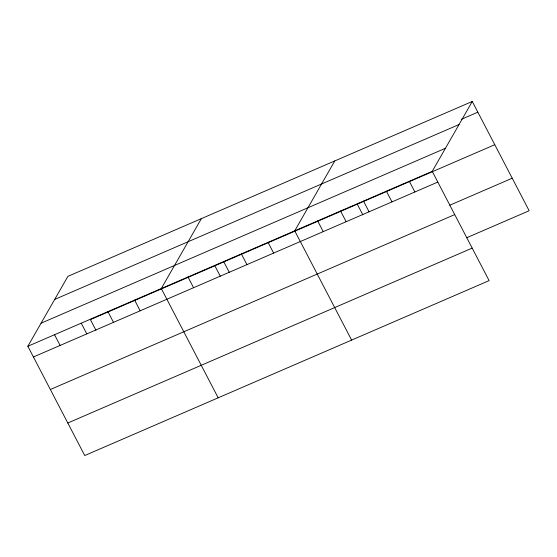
<?xml version="1.0" encoding="UTF-8"?>
<svg xmlns="http://www.w3.org/2000/svg" width="557" height="557" viewBox="0 0 557 557"><rect width="100%" height="100%" fill="white"/><g stroke="black" fill="none" stroke-linecap="round" stroke-linejoin="round"><path stroke-width="0.84" d="M472.266 101.465L432.225 171.354L489.109 280.624L84.734 455.535L27.85 346.266L67.891 276.376L472.266 101.465L529.15 210.734L466.724 237.735M201.335 218.657L161.293 288.54L218.177 397.816M334.778 160.938L294.737 230.821L351.62 340.097M461.252 119.358L477.843 112.18M54.677 299.436L459.052 124.531M41.065 323.199L445.44 148.287M27.85 346.266L432.225 171.354M494.776 144.702L90.401 319.614L95.95 330.273M33.427 356.981L437.809 182.069M449.798 205.213L512.217 178.212M50.36 389.503L454.735 214.591M67.801 423.014L472.183 248.102M409.311 181.269L414.888 191.984M386.398 191.176L391.975 201.892M363.484 201.091L369.061 211.806M357.288 204.175L362.837 214.835M340.571 210.999L346.148 221.714M317.657 220.913L323.234 231.628M268.049 242.365L273.626 253.08M241.362 253.908L246.939 264.624M223.844 261.894L229.393 272.554M214.675 265.452L220.252 276.168M187.981 276.996L193.564 287.711M134.606 300.084L140.183 310.806M107.919 311.635L113.496 322.35M81.225 323.178L86.808 333.894M54.537 334.722L60.114 345.437"/></g></svg>
